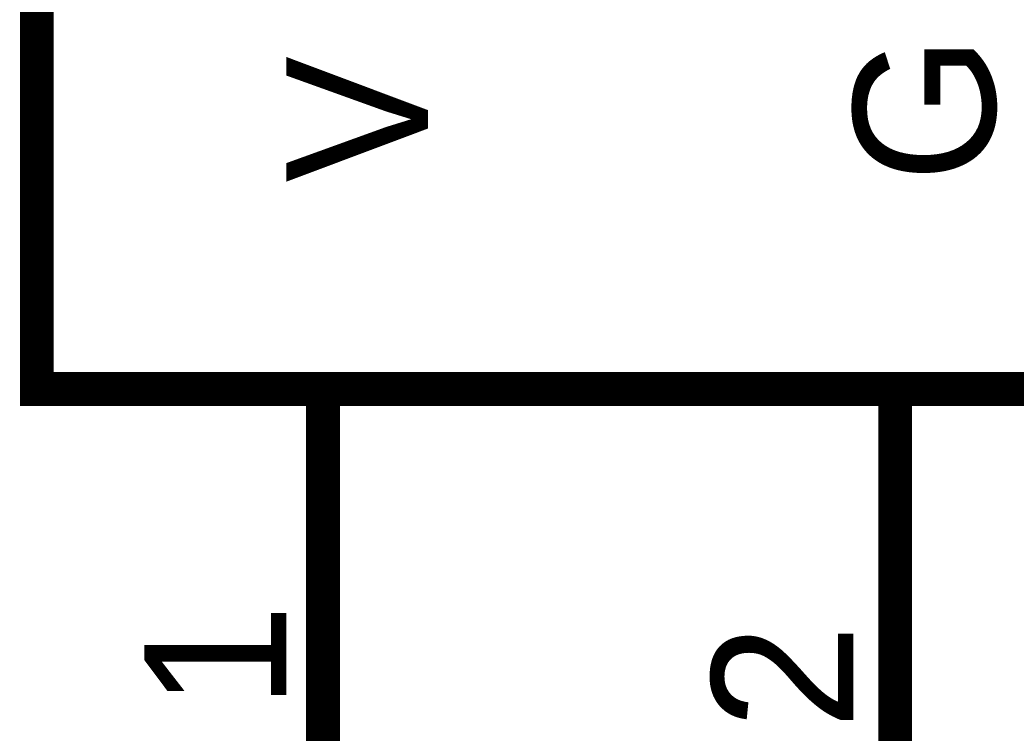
# Model space of a CAD drawing. Header units: inches. Extents: x 0 to 22.3, y 0 to 15.7.
# Drawn here: x 1.8944 to 2.2422, y 5.4796 to 5.7286 of the extents above; entities that cross this region are included whole.
import ezdxf

# ---------------------------------------------------------------- set-up
doc = ezdxf.new("R2010")
doc.units = ezdxf.units.IN
doc.header["$MEASUREMENT"] = 0
doc.layers.add('Sheet', color=255, linetype='Continuous')

msp = doc.modelspace()

# ---------------------------------------------------------------- linework, layer by layer
at = {"layer": 'Sheet'}
for points in [[(1.90033, 6.1001, 0.0118, 0.0118, 0), (2.50017, 6.1001, 0.0118, 0.0118, 0), (2.50017, 5.59976, 0.0118, 0.0118, 0), (1.90033, 5.59976, 0.0118, 0.0118, 0), (1.90033, 6.1001, 0.0118, 0.0118, 0)], [(1.90033, 6.1001, 0.0039, 0.0039, 0), (1.90033, 5.59976, 0.0039, 0.0039, 0), (2.50017, 5.59976, 0.0039, 0.0039, 0), (2.50017, 6.1001, 0.0039, 0.0039, 0), (1.90033, 6.1001, 0.0039, 0.0039, 0), (1.90033, 6.1001, 0.0039, 0.0039, 0)]]:
    msp.add_lwpolyline(points, format="xyseb", close=True, dxfattribs=at)
for points in [[(2.00023, 5.59976, 0.0118, 0.0118, 0), (2.00023, 5.49986, 0.0118, 0.0118, 0)], [(2.20003, 5.59976, 0.0118, 0.0118, 0), (2.20003, 5.49986, 0.0118, 0.0118, 0)], [(2.00023, 5.49986, 0.0118, 0.0118, 0), (2.00023, 5.39997, 0.0118, 0.0118, 0)], [(2.20003, 5.49986, 0.0118, 0.0118, 0), (2.20003, 5.43003, 0.0118, 0.0118, 0)]]:
    msp.add_lwpolyline(points, format="xyseb", dxfattribs=at)

# ---------------------------------------------------------------- texts
for s, p in [('G', (2.23495, 5.6718)), ('V', (2.03692, 5.6718)), ('1', (1.98741, 5.48793)), ('2', (2.18544, 5.48086))]:
    msp.add_text(s, height=0.0495, rotation=90, dxfattribs=at).set_placement(p)

doc.saveas('drawing.dxf')
